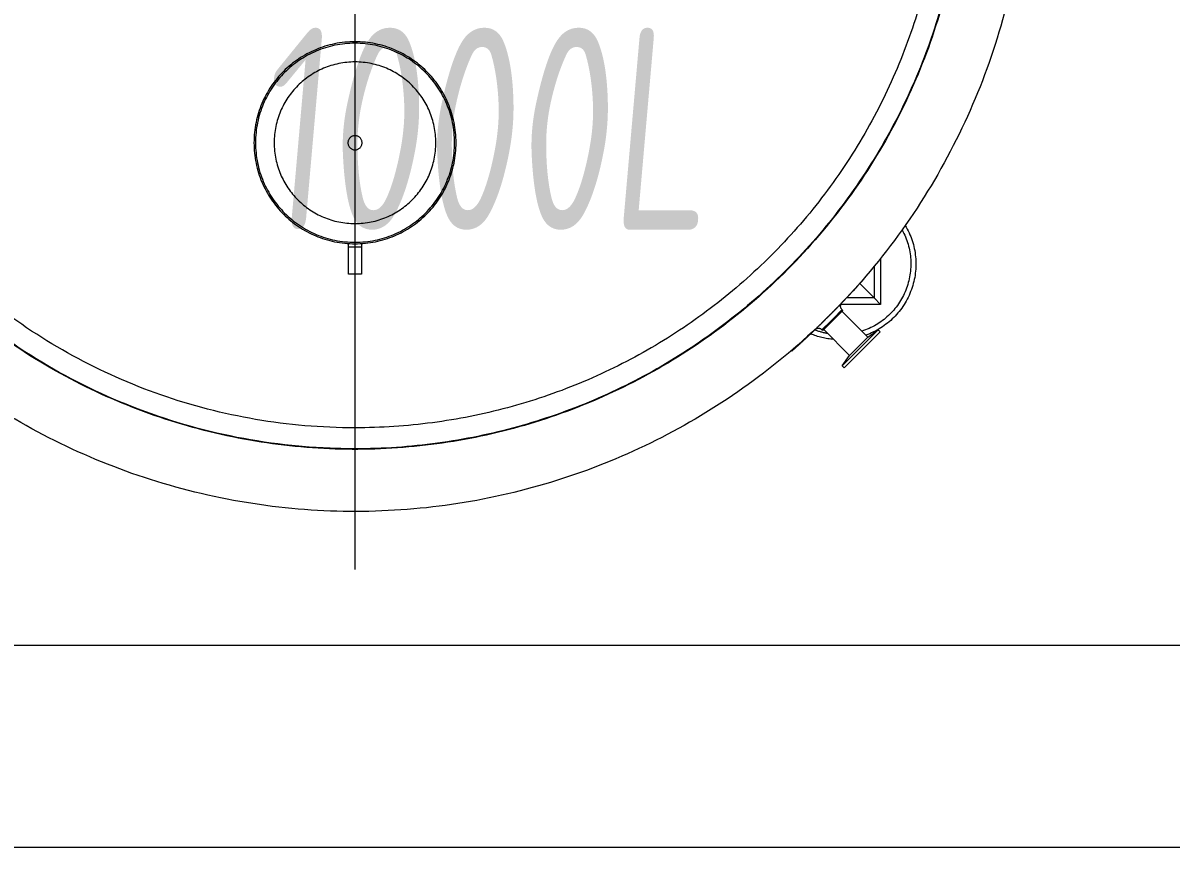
# Model space of a CAD drawing. Extents: x -681219 to -550379, y -242630 to -158199.
# Drawn here: x -645684 to -644548, y -208717 to -207901 of the extents above; entities that cross this region are included whole.
import ezdxf
from ezdxf.lldxf.tags import DXFTag

# ---------------------------------------------------------------- set-up
doc = ezdxf.new("R2010")
doc.units = 0
doc.header["$LTSCALE"] = 1000
doc.linetypes.add('DASHED2', pattern=[9.525, 6.35, -3.175])
doc.layers.get('0').update_dxf_attribs({"linetype": 'CONTINUOUS'})
for name, color, linetype, lineweight in [('famsun', 7, 'CONTINUOUS', 0), ('future', 4, 'DASHED2', 0), ('text1', 7, 'CONTINUOUS', 0)]:
    doc.layers.add(name, color=color, linetype=linetype, lineweight=lineweight)
doc.styles.add('ISOCP', font='isocp.shx', dxfattribs={"bigfont": 'gbcbig.shx'})
tags = doc.linetypes.add('CENTER2', pattern=[28.575, 19.05, -3.175, 3.175, -3.175]).pattern_tags.tags
tags[10:11] = [DXFTag(74, 4), DXFTag(75, 0), DXFTag(340, '0'), DXFTag(46, 0.0), DXFTag(50, 0.0), DXFTag(44, 0.0), DXFTag(45, 0.0)]
tags[8:9] = [DXFTag(74, 4), DXFTag(75, 0), DXFTag(340, '0'), DXFTag(46, 0.0), DXFTag(50, 0.0), DXFTag(44, 0.0), DXFTag(45, 0.0)]
tags[6:7] = [DXFTag(74, 4), DXFTag(75, 0), DXFTag(340, '0'), DXFTag(46, 0.0), DXFTag(50, 0.0), DXFTag(44, 0.0), DXFTag(45, 0.0)]
tags[4:5] = [DXFTag(74, 4), DXFTag(75, 0), DXFTag(340, '0'), DXFTag(46, 0.0), DXFTag(50, 0.0), DXFTag(44, 0.0), DXFTag(45, 0.0)]

# ---------------------------------------------------------------- blocks, each defined once
blk = doc.blocks.new('Oil tank 1000l-V')
at = {"color": 8, "linetype": 'CENTER2'}
blk.add_line((0, 722.4), (0, -741.2), dxfattribs=at)
for p, q in [((484, 522.9), (481.9, 520.8)), ((519.7, 487.2), (484, 522.9)), ((481.9, 520.8), (489.4, 510.5)), ((517.6, 485.1), (481.9, 520.8)), ((432.3, 506.1), (431.8, 505.7)), ((489.4, 510.5), (463.9, 485)), ((507.3, 492.5), (489.4, 510.5)), ((481.9, 467.1), (507.3, 492.5)), ((507.3, 492.5), (517.6, 485.1)), ((463, 485.9), (462.1, 485.1)), ((482.8, 466.1), (463, 485.9)), ((517.6, 485.1), (519.7, 487.2)), ((481.9, 465.3), (482.8, 466.1)), ((520, 460), (480.8, 460)), ((513.6, 453.6), (520, 460)), ((520, 460), (513.6, 453.6)), ((520, 414.5), (520, 460)), ((513.6, 453.6), (486.3, 453.6)), ((499.4, 439.4), (513.6, 453.6)), ((513.6, 422.4), (513.6, 453.6)), ((502.8, 435.2), (503, 435.4)), ((-6.4, 430), (-6.4, 403.4)), ((6.3, 430), (-6.4, 430)), ((6.3, 403.4), (6.3, 430)), ((-6.4, 403.4), (-6.4, 399.8)), ((6.3, 403.4), (-6.4, 403.4)), ((6.3, 399.8), (6.3, 403.4))]:
    blk.add_line(p, q)
for radius in [100, 98.5, 80, 7]:
    blk.add_circle((0, 300), radius)
for centre, radius, start, end in [((0, 0), 665, 323.2686, 173.2058), ((0, 0), 603.5, 327.3873, 171.961), ((0, 0), 603, 90, 171.9541), ((0, 0), 603, 327.4643, 90), ((0, 0), 582.2, 90, 166.0308), ((0, 0), 582.2, 330.881, 90), ((480, 420), 75, 94.8745, 112.8187), ((480, 420), 70, 100.0099, 111.0142), ((480, 420), 75, 329.3346, 70.2119), ((458.6, 488.6), 5, 226.2617, 314.9925), ((480, 420), 70, 331.1756, 72.1547), ((485.5, 461.8), 5, 135.0905, 223.7698)]:
    blk.add_arc(centre, radius, start, end)
for points, knots in [([(432.3, 506.1), (432.4, 506.1), (432.5, 505.9), (433.4, 505.1), (434.6, 504), (436.4, 502.5), (438.5, 500.5), (441, 498.3), (443.8, 495.7), (447, 492.7), (450.4, 489.5), (454, 486.1), (457.8, 482.4), (461.7, 478.6), (465.7, 474.7), (469.7, 470.7), (473.2, 467.2), (475.6, 464.7), (477.1, 463.2)], [0, 0, 0, 0, 0.0915164, 0.1386459, 0.1857754, 0.277291, 0.3244161, 0.3715412, 0.4631494, 0.5103229, 0.5574963, 0.6491618, 0.6963696, 0.7435774, 0.8351417, 0.8822978, 0.9294538, 1, 1, 1, 1]), ([(462.1, 485.1), (462.1, 485.1), (462.1, 485.1), (462.2, 485), (462.7, 484.6), (463.4, 483.9), (464.3, 483), (465.5, 481.9), (466.9, 480.6), (468.4, 479.1), (470, 477.5), (471.7, 475.9), (473.3, 474.2), (475, 472.5), (476.5, 471), (477.9, 469.5), (479.2, 468.2), (480.2, 467.1), (481.1, 466.2), (481.6, 465.6), (481.9, 465.3), (481.9, 465.3), (481.9, 465.3)], [0, 0, 0, 0, 0.000165, 0.053079, 0.107529, 0.160444, 0.214892, 0.267817, 0.322275, 0.375208, 0.429677, 0.482595, 0.537048, 0.58995, 0.644386, 0.697297, 0.751741, 0.804671, 0.859136, 0.912066, 0.966532, 1, 1, 1, 1]), ([(478.1, 462.2), (478.2, 462.1), (479.3, 461), (481.2, 459), (484.8, 455.2), (488.1, 451.7), (491.1, 448.5), (493.9, 445.4), (496.4, 442.8), (498.4, 440.5), (500.2, 438.5), (501.6, 437.1), (502.4, 436.1), (502.9, 435.5), (502.9, 435.5), (502.9, 435.6)], [0, 0, 0, 0, 0.005731, 0.071602, 0.137473, 0.265469, 0.331377, 0.397285, 0.525457, 0.591462, 0.657466, 0.785638, 0.851648, 0.917658, 1, 1, 1, 1])]:
    blk.add_open_spline(points, degree=3, knots=knots)

msp = doc.modelspace()

# ---------------------------------------------------------------- linework, layer by layer
at = {"layer": 'famsun'}
for p, q in [((-649555.4609, -208516.6983), (-638555.4609, -208516.6983)), ((-649355.4609, -208716.6983), (-638555.4609, -208716.6983))]:
    msp.add_line(p, q, dxfattribs=at)

# ---------------------------------------------------------------- block references
at = {"layer": 'future', "xscale": -1, "rotation": 180}
msp.add_blockref('Oil tank 1000l-V', (-645355.5674, -207719.4401), dxfattribs=at)

# ---------------------------------------------------------------- texts
at = {"layer": 'text1', "ltscale": 20, "insert": (-645007.1442, -208105.537), "char_height": 200, "attachment_point": 9, "style": 'ISOCP'}
msp.add_mtext_dynamic_manual_height_columns('{\\Fgbenor,-gbcbig|c134;\\Q5;\\W0.8;\\C6;Oil tank\\P1000L}', width=16722.717465, gutter_width=355537.5, heights=[0], dxfattribs=at)

doc.saveas('drawing.dxf')
